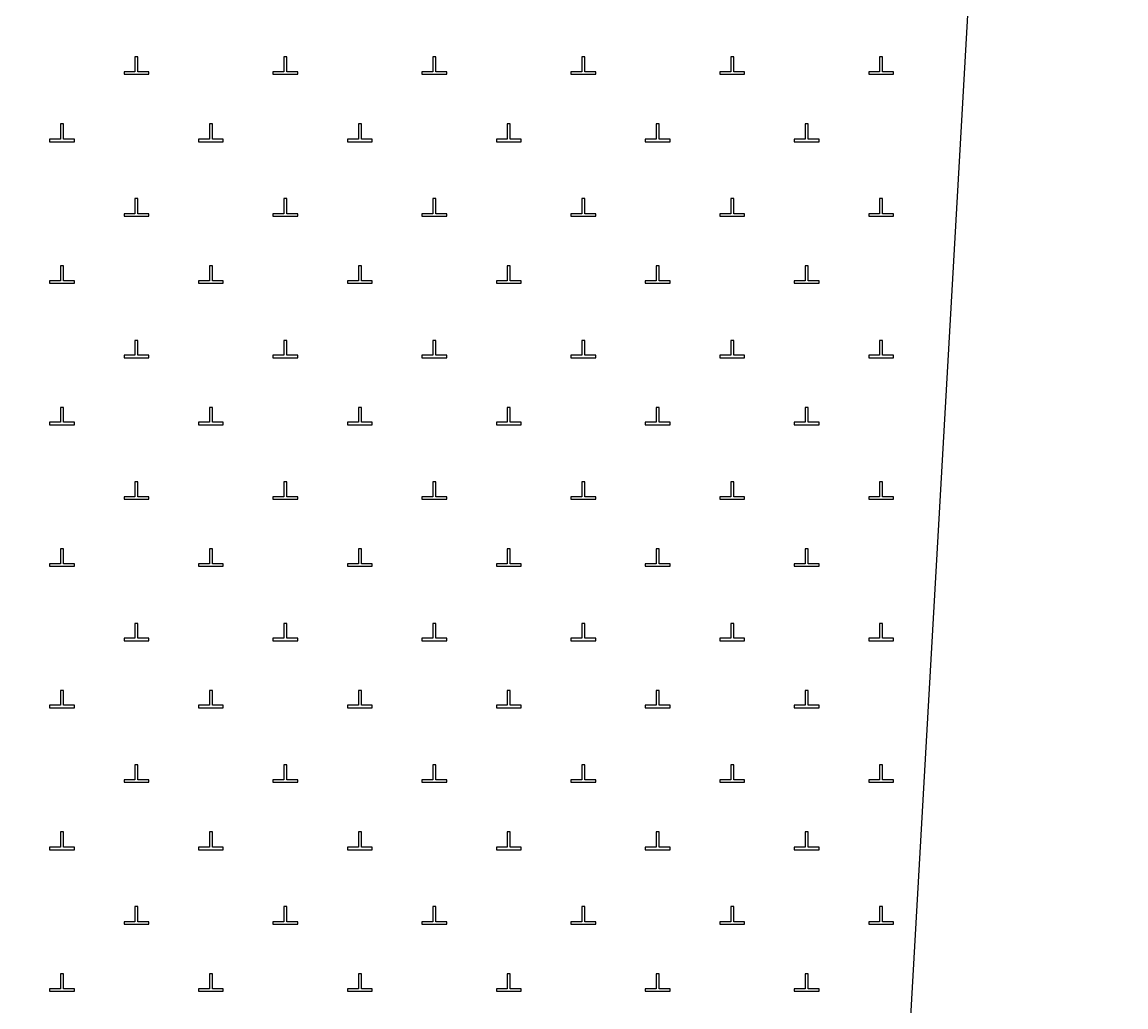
# Model space of a CAD drawing. Extents: x 550890 to 551618, y 1839259 to 1840146.
# Drawn here: x 551518.59 to 551540.82, y 1839870.06 to 1839889.9 of the extents above; entities that cross this region are included whole.
import ezdxf

# ---------------------------------------------------------------- set-up
doc = ezdxf.new("R2010")
doc.units = 0
doc.layers.add('Level 19', color=7, linetype='Continuous')
doc.layers.add('Level 23', color=7, linetype='Continuous')

msp = doc.modelspace()

# ---------------------------------------------------------------- linework, layer by layer
at = {"layer": 'Level 19'}
for p, q in [((551520.92, 1839889.2), (551520.86, 1839889.2)), ((551520.86, 1839889.2), (551520.86, 1839888.9)), ((551520.92, 1839888.9), (551520.92, 1839889.2)), ((551523.92, 1839889.2), (551523.86, 1839889.2)), ((551523.86, 1839889.2), (551523.86, 1839888.9)), ((551523.92, 1839888.9), (551523.92, 1839889.2)), ((551526.92, 1839889.2), (551526.86, 1839889.2)), ((551526.86, 1839889.2), (551526.86, 1839888.9)), ((551526.92, 1839888.9), (551526.92, 1839889.2)), ((551529.92, 1839889.2), (551529.86, 1839889.2)), ((551529.86, 1839889.2), (551529.86, 1839888.9)), ((551529.92, 1839888.9), (551529.92, 1839889.2)), ((551532.92, 1839889.2), (551532.86, 1839889.2)), ((551532.86, 1839889.2), (551532.86, 1839888.9)), ((551532.92, 1839888.9), (551532.92, 1839889.2)), ((551535.92, 1839889.2), (551535.86, 1839889.2)), ((551535.86, 1839889.2), (551535.86, 1839888.9)), ((551535.92, 1839888.9), (551535.92, 1839889.2)), ((551520.86, 1839888.9), (551520.64, 1839888.9)), ((551520.64, 1839888.9), (551520.64, 1839888.85)), ((551520.64, 1839888.85), (551521.14, 1839888.85)), ((551521.14, 1839888.9), (551520.92, 1839888.9)), ((551521.14, 1839888.85), (551521.14, 1839888.9)), ((551523.86, 1839888.9), (551523.64, 1839888.9)), ((551523.64, 1839888.9), (551523.64, 1839888.85)), ((551523.64, 1839888.85), (551524.14, 1839888.85)), ((551524.14, 1839888.9), (551523.92, 1839888.9)), ((551524.14, 1839888.85), (551524.14, 1839888.9)), ((551526.86, 1839888.9), (551526.64, 1839888.9)), ((551526.64, 1839888.9), (551526.64, 1839888.85)), ((551526.64, 1839888.85), (551527.14, 1839888.85)), ((551527.14, 1839888.9), (551526.92, 1839888.9)), ((551527.14, 1839888.85), (551527.14, 1839888.9)), ((551529.86, 1839888.9), (551529.64, 1839888.9)), ((551529.64, 1839888.9), (551529.64, 1839888.85)), ((551529.64, 1839888.85), (551530.14, 1839888.85)), ((551530.14, 1839888.9), (551529.92, 1839888.9)), ((551530.14, 1839888.85), (551530.14, 1839888.9)), ((551532.86, 1839888.9), (551532.64, 1839888.9)), ((551532.64, 1839888.9), (551532.64, 1839888.85)), ((551532.64, 1839888.85), (551533.14, 1839888.85)), ((551533.14, 1839888.9), (551532.92, 1839888.9)), ((551533.14, 1839888.85), (551533.14, 1839888.9)), ((551535.86, 1839888.9), (551535.64, 1839888.9)), ((551535.64, 1839888.9), (551535.64, 1839888.85)), ((551535.64, 1839888.85), (551536.14, 1839888.85)), ((551536.14, 1839888.9), (551535.92, 1839888.9)), ((551536.14, 1839888.85), (551536.14, 1839888.9)), ((551519.42, 1839887.85), (551519.36, 1839887.85)), ((551519.36, 1839887.85), (551519.36, 1839887.54)), ((551519.42, 1839887.54), (551519.42, 1839887.85)), ((551522.42, 1839887.85), (551522.36, 1839887.85)), ((551522.36, 1839887.85), (551522.36, 1839887.54)), ((551522.42, 1839887.54), (551522.42, 1839887.85)), ((551525.42, 1839887.85), (551525.36, 1839887.85)), ((551525.36, 1839887.85), (551525.36, 1839887.54)), ((551525.42, 1839887.54), (551525.42, 1839887.85)), ((551528.42, 1839887.85), (551528.36, 1839887.85)), ((551528.36, 1839887.85), (551528.36, 1839887.54)), ((551528.42, 1839887.54), (551528.42, 1839887.85)), ((551531.42, 1839887.85), (551531.36, 1839887.85)), ((551531.36, 1839887.85), (551531.36, 1839887.54)), ((551531.42, 1839887.54), (551531.42, 1839887.85)), ((551534.42, 1839887.85), (551534.36, 1839887.85)), ((551534.36, 1839887.85), (551534.36, 1839887.54)), ((551534.42, 1839887.54), (551534.42, 1839887.85)), ((551519.36, 1839887.54), (551519.14, 1839887.54)), ((551519.14, 1839887.54), (551519.14, 1839887.49)), ((551519.14, 1839887.49), (551519.64, 1839887.49)), ((551519.64, 1839887.54), (551519.42, 1839887.54)), ((551519.64, 1839887.49), (551519.64, 1839887.54)), ((551522.36, 1839887.54), (551522.14, 1839887.54)), ((551522.14, 1839887.54), (551522.14, 1839887.49)), ((551522.14, 1839887.49), (551522.64, 1839887.49)), ((551522.64, 1839887.54), (551522.42, 1839887.54)), ((551522.64, 1839887.49), (551522.64, 1839887.54)), ((551525.36, 1839887.54), (551525.14, 1839887.54)), ((551525.14, 1839887.54), (551525.14, 1839887.49)), ((551525.14, 1839887.49), (551525.64, 1839887.49)), ((551525.64, 1839887.54), (551525.42, 1839887.54)), ((551525.64, 1839887.49), (551525.64, 1839887.54)), ((551528.36, 1839887.54), (551528.14, 1839887.54)), ((551528.14, 1839887.54), (551528.14, 1839887.49)), ((551528.14, 1839887.49), (551528.64, 1839887.49)), ((551528.64, 1839887.54), (551528.42, 1839887.54)), ((551528.64, 1839887.49), (551528.64, 1839887.54)), ((551531.36, 1839887.54), (551531.14, 1839887.54)), ((551531.14, 1839887.54), (551531.14, 1839887.49)), ((551531.14, 1839887.49), (551531.64, 1839887.49)), ((551531.64, 1839887.54), (551531.42, 1839887.54)), ((551531.64, 1839887.49), (551531.64, 1839887.54)), ((551534.36, 1839887.54), (551534.14, 1839887.54)), ((551534.14, 1839887.54), (551534.14, 1839887.49)), ((551534.14, 1839887.49), (551534.64, 1839887.49)), ((551534.64, 1839887.54), (551534.42, 1839887.54)), ((551534.64, 1839887.49), (551534.64, 1839887.54)), ((551520.92, 1839886.35), (551520.86, 1839886.35)), ((551520.86, 1839886.35), (551520.86, 1839886.04)), ((551520.92, 1839886.04), (551520.92, 1839886.35)), ((551523.92, 1839886.35), (551523.86, 1839886.35)), ((551523.86, 1839886.35), (551523.86, 1839886.04)), ((551523.92, 1839886.04), (551523.92, 1839886.35)), ((551526.92, 1839886.35), (551526.86, 1839886.35)), ((551526.86, 1839886.35), (551526.86, 1839886.04)), ((551526.92, 1839886.04), (551526.92, 1839886.35)), ((551529.92, 1839886.35), (551529.86, 1839886.35)), ((551529.86, 1839886.35), (551529.86, 1839886.04)), ((551529.92, 1839886.04), (551529.92, 1839886.35)), ((551532.92, 1839886.35), (551532.86, 1839886.35)), ((551532.86, 1839886.35), (551532.86, 1839886.04)), ((551532.92, 1839886.04), (551532.92, 1839886.35)), ((551535.92, 1839886.35), (551535.86, 1839886.35)), ((551535.86, 1839886.35), (551535.86, 1839886.04)), ((551535.92, 1839886.04), (551535.92, 1839886.35)), ((551520.86, 1839886.04), (551520.64, 1839886.04)), ((551520.64, 1839886.04), (551520.64, 1839885.99)), ((551521.14, 1839886.04), (551520.92, 1839886.04)), ((551521.14, 1839885.99), (551521.14, 1839886.04)), ((551523.86, 1839886.04), (551523.64, 1839886.04)), ((551523.64, 1839886.04), (551523.64, 1839885.99)), ((551524.14, 1839886.04), (551523.92, 1839886.04)), ((551524.14, 1839885.99), (551524.14, 1839886.04)), ((551526.86, 1839886.04), (551526.64, 1839886.04)), ((551526.64, 1839886.04), (551526.64, 1839885.99)), ((551527.14, 1839886.04), (551526.92, 1839886.04)), ((551527.14, 1839885.99), (551527.14, 1839886.04)), ((551529.86, 1839886.04), (551529.64, 1839886.04)), ((551529.64, 1839886.04), (551529.64, 1839885.99)), ((551530.14, 1839886.04), (551529.92, 1839886.04)), ((551530.14, 1839885.99), (551530.14, 1839886.04)), ((551532.86, 1839886.04), (551532.64, 1839886.04)), ((551532.64, 1839886.04), (551532.64, 1839885.99)), ((551533.14, 1839886.04), (551532.92, 1839886.04)), ((551533.14, 1839885.99), (551533.14, 1839886.04)), ((551535.86, 1839886.04), (551535.64, 1839886.04)), ((551535.64, 1839886.04), (551535.64, 1839885.99)), ((551536.14, 1839886.04), (551535.92, 1839886.04)), ((551536.14, 1839885.99), (551536.14, 1839886.04)), ((551520.64, 1839885.99), (551521.14, 1839885.99)), ((551523.64, 1839885.99), (551524.14, 1839885.99)), ((551526.64, 1839885.99), (551527.14, 1839885.99)), ((551529.64, 1839885.99), (551530.14, 1839885.99)), ((551532.64, 1839885.99), (551533.14, 1839885.99)), ((551535.64, 1839885.99), (551536.14, 1839885.99)), ((551519.42, 1839884.99), (551519.36, 1839884.99)), ((551519.36, 1839884.99), (551519.36, 1839884.69)), ((551519.42, 1839884.69), (551519.42, 1839884.99)), ((551522.42, 1839884.99), (551522.36, 1839884.99)), ((551522.36, 1839884.99), (551522.36, 1839884.69)), ((551522.42, 1839884.69), (551522.42, 1839884.99)), ((551525.42, 1839884.99), (551525.36, 1839884.99)), ((551525.36, 1839884.99), (551525.36, 1839884.69)), ((551525.42, 1839884.69), (551525.42, 1839884.99)), ((551528.42, 1839884.99), (551528.36, 1839884.99)), ((551528.36, 1839884.99), (551528.36, 1839884.69)), ((551528.42, 1839884.69), (551528.42, 1839884.99)), ((551531.42, 1839884.99), (551531.36, 1839884.99)), ((551531.36, 1839884.99), (551531.36, 1839884.69)), ((551531.42, 1839884.69), (551531.42, 1839884.99)), ((551534.42, 1839884.99), (551534.36, 1839884.99)), ((551534.36, 1839884.99), (551534.36, 1839884.69)), ((551534.42, 1839884.69), (551534.42, 1839884.99)), ((551519.36, 1839884.69), (551519.14, 1839884.69)), ((551519.14, 1839884.69), (551519.14, 1839884.64)), ((551519.64, 1839884.69), (551519.42, 1839884.69)), ((551519.64, 1839884.64), (551519.64, 1839884.69)), ((551522.36, 1839884.69), (551522.14, 1839884.69)), ((551522.14, 1839884.69), (551522.14, 1839884.64)), ((551522.64, 1839884.69), (551522.42, 1839884.69)), ((551522.64, 1839884.64), (551522.64, 1839884.69)), ((551525.36, 1839884.69), (551525.14, 1839884.69)), ((551525.14, 1839884.69), (551525.14, 1839884.64)), ((551525.64, 1839884.69), (551525.42, 1839884.69)), ((551525.64, 1839884.64), (551525.64, 1839884.69)), ((551528.36, 1839884.69), (551528.14, 1839884.69)), ((551528.14, 1839884.69), (551528.14, 1839884.64)), ((551528.64, 1839884.69), (551528.42, 1839884.69)), ((551528.64, 1839884.64), (551528.64, 1839884.69)), ((551531.36, 1839884.69), (551531.14, 1839884.69)), ((551531.14, 1839884.69), (551531.14, 1839884.64)), ((551531.64, 1839884.69), (551531.42, 1839884.69)), ((551531.64, 1839884.64), (551531.64, 1839884.69)), ((551534.36, 1839884.69), (551534.14, 1839884.69)), ((551534.14, 1839884.69), (551534.14, 1839884.64)), ((551534.64, 1839884.69), (551534.42, 1839884.69)), ((551534.64, 1839884.64), (551534.64, 1839884.69)), ((551519.14, 1839884.64), (551519.64, 1839884.64)), ((551522.14, 1839884.64), (551522.64, 1839884.64)), ((551525.14, 1839884.64), (551525.64, 1839884.64)), ((551528.14, 1839884.64), (551528.64, 1839884.64)), ((551531.14, 1839884.64), (551531.64, 1839884.64)), ((551534.14, 1839884.64), (551534.64, 1839884.64)), ((551520.92, 1839883.49), (551520.86, 1839883.49)), ((551520.86, 1839883.49), (551520.86, 1839883.19)), ((551520.92, 1839883.19), (551520.92, 1839883.49)), ((551523.92, 1839883.49), (551523.86, 1839883.49)), ((551523.86, 1839883.49), (551523.86, 1839883.19)), ((551523.92, 1839883.19), (551523.92, 1839883.49)), ((551526.92, 1839883.49), (551526.86, 1839883.49)), ((551526.86, 1839883.49), (551526.86, 1839883.19)), ((551526.92, 1839883.19), (551526.92, 1839883.49)), ((551529.92, 1839883.49), (551529.86, 1839883.49)), ((551529.86, 1839883.49), (551529.86, 1839883.19)), ((551529.92, 1839883.19), (551529.92, 1839883.49)), ((551532.92, 1839883.49), (551532.86, 1839883.49)), ((551532.86, 1839883.49), (551532.86, 1839883.19)), ((551532.92, 1839883.19), (551532.92, 1839883.49)), ((551535.92, 1839883.49), (551535.86, 1839883.49)), ((551535.86, 1839883.49), (551535.86, 1839883.19)), ((551535.92, 1839883.19), (551535.92, 1839883.49)), ((551520.86, 1839883.19), (551520.64, 1839883.19)), ((551520.64, 1839883.19), (551520.64, 1839883.14)), ((551520.64, 1839883.14), (551521.14, 1839883.14)), ((551521.14, 1839883.19), (551520.92, 1839883.19)), ((551521.14, 1839883.14), (551521.14, 1839883.19)), ((551523.86, 1839883.19), (551523.64, 1839883.19)), ((551523.64, 1839883.19), (551523.64, 1839883.14)), ((551523.64, 1839883.14), (551524.14, 1839883.14)), ((551524.14, 1839883.19), (551523.92, 1839883.19)), ((551524.14, 1839883.14), (551524.14, 1839883.19)), ((551526.86, 1839883.19), (551526.64, 1839883.19)), ((551526.64, 1839883.19), (551526.64, 1839883.14)), ((551526.64, 1839883.14), (551527.14, 1839883.14)), ((551527.14, 1839883.19), (551526.92, 1839883.19)), ((551527.14, 1839883.14), (551527.14, 1839883.19)), ((551529.86, 1839883.19), (551529.64, 1839883.19)), ((551529.64, 1839883.19), (551529.64, 1839883.14)), ((551529.64, 1839883.14), (551530.14, 1839883.14)), ((551530.14, 1839883.19), (551529.92, 1839883.19)), ((551530.14, 1839883.14), (551530.14, 1839883.19)), ((551532.86, 1839883.19), (551532.64, 1839883.19)), ((551532.64, 1839883.19), (551532.64, 1839883.14)), ((551532.64, 1839883.14), (551533.14, 1839883.14)), ((551533.14, 1839883.19), (551532.92, 1839883.19)), ((551533.14, 1839883.14), (551533.14, 1839883.19)), ((551535.86, 1839883.19), (551535.64, 1839883.19)), ((551535.64, 1839883.19), (551535.64, 1839883.14)), ((551535.64, 1839883.14), (551536.14, 1839883.14)), ((551536.14, 1839883.19), (551535.92, 1839883.19)), ((551536.14, 1839883.14), (551536.14, 1839883.19)), ((551519.42, 1839882.14), (551519.36, 1839882.14)), ((551519.36, 1839882.14), (551519.36, 1839881.84)), ((551519.42, 1839881.84), (551519.42, 1839882.14)), ((551522.42, 1839882.14), (551522.36, 1839882.14)), ((551522.36, 1839882.14), (551522.36, 1839881.84)), ((551522.42, 1839881.84), (551522.42, 1839882.14)), ((551525.42, 1839882.14), (551525.36, 1839882.14)), ((551525.36, 1839882.14), (551525.36, 1839881.84)), ((551525.42, 1839881.84), (551525.42, 1839882.14)), ((551528.42, 1839882.14), (551528.36, 1839882.14)), ((551528.36, 1839882.14), (551528.36, 1839881.84)), ((551528.42, 1839881.84), (551528.42, 1839882.14)), ((551531.42, 1839882.14), (551531.36, 1839882.14)), ((551531.36, 1839882.14), (551531.36, 1839881.84)), ((551531.42, 1839881.84), (551531.42, 1839882.14)), ((551534.42, 1839882.14), (551534.36, 1839882.14)), ((551534.36, 1839882.14), (551534.36, 1839881.84)), ((551534.42, 1839881.84), (551534.42, 1839882.14)), ((551519.36, 1839881.84), (551519.14, 1839881.84)), ((551519.14, 1839881.84), (551519.14, 1839881.79)), ((551519.14, 1839881.79), (551519.64, 1839881.79)), ((551519.64, 1839881.84), (551519.42, 1839881.84)), ((551519.64, 1839881.79), (551519.64, 1839881.84)), ((551522.36, 1839881.84), (551522.14, 1839881.84)), ((551522.14, 1839881.84), (551522.14, 1839881.79)), ((551522.14, 1839881.79), (551522.64, 1839881.79)), ((551522.64, 1839881.84), (551522.42, 1839881.84)), ((551522.64, 1839881.79), (551522.64, 1839881.84)), ((551525.36, 1839881.84), (551525.14, 1839881.84)), ((551525.14, 1839881.84), (551525.14, 1839881.79)), ((551525.14, 1839881.79), (551525.64, 1839881.79)), ((551525.64, 1839881.84), (551525.42, 1839881.84)), ((551525.64, 1839881.79), (551525.64, 1839881.84)), ((551528.36, 1839881.84), (551528.14, 1839881.84)), ((551528.14, 1839881.84), (551528.14, 1839881.79)), ((551528.14, 1839881.79), (551528.64, 1839881.79)), ((551528.64, 1839881.84), (551528.42, 1839881.84)), ((551528.64, 1839881.79), (551528.64, 1839881.84)), ((551531.36, 1839881.84), (551531.14, 1839881.84)), ((551531.14, 1839881.84), (551531.14, 1839881.79)), ((551531.14, 1839881.79), (551531.64, 1839881.79)), ((551531.64, 1839881.84), (551531.42, 1839881.84)), ((551531.64, 1839881.79), (551531.64, 1839881.84)), ((551534.36, 1839881.84), (551534.14, 1839881.84)), ((551534.14, 1839881.84), (551534.14, 1839881.79)), ((551534.14, 1839881.79), (551534.64, 1839881.79)), ((551534.64, 1839881.84), (551534.42, 1839881.84)), ((551534.64, 1839881.79), (551534.64, 1839881.84)), ((551520.92, 1839880.64), (551520.86, 1839880.64)), ((551520.86, 1839880.64), (551520.86, 1839880.34)), ((551520.92, 1839880.34), (551520.92, 1839880.64)), ((551523.92, 1839880.64), (551523.86, 1839880.64)), ((551523.86, 1839880.64), (551523.86, 1839880.34)), ((551523.92, 1839880.34), (551523.92, 1839880.64)), ((551526.92, 1839880.64), (551526.86, 1839880.64)), ((551526.86, 1839880.64), (551526.86, 1839880.34)), ((551526.92, 1839880.34), (551526.92, 1839880.64)), ((551529.92, 1839880.64), (551529.86, 1839880.64)), ((551529.86, 1839880.64), (551529.86, 1839880.34)), ((551529.92, 1839880.34), (551529.92, 1839880.64)), ((551532.92, 1839880.64), (551532.86, 1839880.64)), ((551532.86, 1839880.64), (551532.86, 1839880.34)), ((551532.92, 1839880.34), (551532.92, 1839880.64)), ((551535.92, 1839880.64), (551535.86, 1839880.64)), ((551535.86, 1839880.64), (551535.86, 1839880.34)), ((551535.92, 1839880.34), (551535.92, 1839880.64)), ((551520.86, 1839880.34), (551520.64, 1839880.34)), ((551520.64, 1839880.34), (551520.64, 1839880.29)), ((551520.64, 1839880.29), (551521.14, 1839880.29)), ((551521.14, 1839880.34), (551520.92, 1839880.34)), ((551521.14, 1839880.29), (551521.14, 1839880.34)), ((551523.86, 1839880.34), (551523.64, 1839880.34)), ((551523.64, 1839880.34), (551523.64, 1839880.29)), ((551523.64, 1839880.29), (551524.14, 1839880.29)), ((551524.14, 1839880.34), (551523.92, 1839880.34)), ((551524.14, 1839880.29), (551524.14, 1839880.34)), ((551526.86, 1839880.34), (551526.64, 1839880.34)), ((551526.64, 1839880.34), (551526.64, 1839880.29)), ((551526.64, 1839880.29), (551527.14, 1839880.29)), ((551527.14, 1839880.34), (551526.92, 1839880.34)), ((551527.14, 1839880.29), (551527.14, 1839880.34)), ((551529.86, 1839880.34), (551529.64, 1839880.34)), ((551529.64, 1839880.34), (551529.64, 1839880.29)), ((551529.64, 1839880.29), (551530.14, 1839880.29)), ((551530.14, 1839880.34), (551529.92, 1839880.34)), ((551530.14, 1839880.29), (551530.14, 1839880.34)), ((551532.86, 1839880.34), (551532.64, 1839880.34)), ((551532.64, 1839880.34), (551532.64, 1839880.29)), ((551532.64, 1839880.29), (551533.14, 1839880.29)), ((551533.14, 1839880.34), (551532.92, 1839880.34)), ((551533.14, 1839880.29), (551533.14, 1839880.34)), ((551535.86, 1839880.34), (551535.64, 1839880.34)), ((551535.64, 1839880.34), (551535.64, 1839880.29)), ((551535.64, 1839880.29), (551536.14, 1839880.29)), ((551536.14, 1839880.34), (551535.92, 1839880.34)), ((551536.14, 1839880.29), (551536.14, 1839880.34)), ((551519.42, 1839879.29), (551519.36, 1839879.29)), ((551519.36, 1839879.29), (551519.36, 1839878.99)), ((551519.42, 1839878.99), (551519.42, 1839879.29)), ((551522.42, 1839879.29), (551522.36, 1839879.29)), ((551522.36, 1839879.29), (551522.36, 1839878.99)), ((551522.42, 1839878.99), (551522.42, 1839879.29)), ((551525.42, 1839879.29), (551525.36, 1839879.29)), ((551525.36, 1839879.29), (551525.36, 1839878.99)), ((551525.42, 1839878.99), (551525.42, 1839879.29)), ((551528.42, 1839879.29), (551528.36, 1839879.29)), ((551528.36, 1839879.29), (551528.36, 1839878.99)), ((551528.42, 1839878.99), (551528.42, 1839879.29)), ((551531.42, 1839879.29), (551531.36, 1839879.29)), ((551531.36, 1839879.29), (551531.36, 1839878.99)), ((551531.42, 1839878.99), (551531.42, 1839879.29)), ((551534.42, 1839879.29), (551534.36, 1839879.29)), ((551534.36, 1839879.29), (551534.36, 1839878.99)), ((551534.42, 1839878.99), (551534.42, 1839879.29)), ((551519.36, 1839878.99), (551519.14, 1839878.99)), ((551519.14, 1839878.99), (551519.14, 1839878.94)), ((551519.14, 1839878.94), (551519.64, 1839878.94)), ((551519.64, 1839878.99), (551519.42, 1839878.99)), ((551519.64, 1839878.94), (551519.64, 1839878.99)), ((551522.36, 1839878.99), (551522.14, 1839878.99)), ((551522.14, 1839878.99), (551522.14, 1839878.94)), ((551522.14, 1839878.94), (551522.64, 1839878.94)), ((551522.64, 1839878.99), (551522.42, 1839878.99)), ((551522.64, 1839878.94), (551522.64, 1839878.99)), ((551525.36, 1839878.99), (551525.14, 1839878.99)), ((551525.14, 1839878.99), (551525.14, 1839878.94)), ((551525.14, 1839878.94), (551525.64, 1839878.94)), ((551525.64, 1839878.99), (551525.42, 1839878.99)), ((551525.64, 1839878.94), (551525.64, 1839878.99)), ((551528.36, 1839878.99), (551528.14, 1839878.99)), ((551528.14, 1839878.99), (551528.14, 1839878.94)), ((551528.14, 1839878.94), (551528.64, 1839878.94)), ((551528.64, 1839878.99), (551528.42, 1839878.99)), ((551528.64, 1839878.94), (551528.64, 1839878.99)), ((551531.36, 1839878.99), (551531.14, 1839878.99)), ((551531.14, 1839878.99), (551531.14, 1839878.94)), ((551531.14, 1839878.94), (551531.64, 1839878.94)), ((551531.64, 1839878.99), (551531.42, 1839878.99)), ((551531.64, 1839878.94), (551531.64, 1839878.99)), ((551534.36, 1839878.99), (551534.14, 1839878.99)), ((551534.14, 1839878.99), (551534.14, 1839878.94)), ((551534.14, 1839878.94), (551534.64, 1839878.94)), ((551534.64, 1839878.99), (551534.42, 1839878.99)), ((551534.64, 1839878.94), (551534.64, 1839878.99)), ((551520.92, 1839877.79), (551520.86, 1839877.79)), ((551520.86, 1839877.79), (551520.86, 1839877.49)), ((551520.92, 1839877.49), (551520.92, 1839877.79)), ((551523.92, 1839877.79), (551523.86, 1839877.79)), ((551523.86, 1839877.79), (551523.86, 1839877.49)), ((551523.92, 1839877.49), (551523.92, 1839877.79)), ((551526.92, 1839877.79), (551526.86, 1839877.79)), ((551526.86, 1839877.79), (551526.86, 1839877.49)), ((551526.92, 1839877.49), (551526.92, 1839877.79)), ((551529.92, 1839877.79), (551529.86, 1839877.79)), ((551529.86, 1839877.79), (551529.86, 1839877.49)), ((551529.92, 1839877.49), (551529.92, 1839877.79)), ((551532.92, 1839877.79), (551532.86, 1839877.79)), ((551532.86, 1839877.79), (551532.86, 1839877.49)), ((551532.92, 1839877.49), (551532.92, 1839877.79)), ((551535.92, 1839877.79), (551535.86, 1839877.79)), ((551535.86, 1839877.79), (551535.86, 1839877.49)), ((551535.92, 1839877.49), (551535.92, 1839877.79)), ((551520.86, 1839877.49), (551520.64, 1839877.49)), ((551520.64, 1839877.49), (551520.64, 1839877.44)), ((551520.64, 1839877.44), (551521.14, 1839877.44)), ((551521.14, 1839877.49), (551520.92, 1839877.49)), ((551521.14, 1839877.44), (551521.14, 1839877.49)), ((551523.86, 1839877.49), (551523.64, 1839877.49)), ((551523.64, 1839877.49), (551523.64, 1839877.44)), ((551523.64, 1839877.44), (551524.14, 1839877.44)), ((551524.14, 1839877.49), (551523.92, 1839877.49)), ((551524.14, 1839877.44), (551524.14, 1839877.49)), ((551526.86, 1839877.49), (551526.64, 1839877.49)), ((551526.64, 1839877.49), (551526.64, 1839877.44)), ((551526.64, 1839877.44), (551527.14, 1839877.44)), ((551527.14, 1839877.49), (551526.92, 1839877.49)), ((551527.14, 1839877.44), (551527.14, 1839877.49)), ((551529.86, 1839877.49), (551529.64, 1839877.49)), ((551529.64, 1839877.49), (551529.64, 1839877.44)), ((551529.64, 1839877.44), (551530.14, 1839877.44)), ((551530.14, 1839877.49), (551529.92, 1839877.49)), ((551530.14, 1839877.44), (551530.14, 1839877.49)), ((551532.86, 1839877.49), (551532.64, 1839877.49)), ((551532.64, 1839877.49), (551532.64, 1839877.44)), ((551532.64, 1839877.44), (551533.14, 1839877.44)), ((551533.14, 1839877.49), (551532.92, 1839877.49)), ((551533.14, 1839877.44), (551533.14, 1839877.49)), ((551535.86, 1839877.49), (551535.64, 1839877.49)), ((551535.64, 1839877.49), (551535.64, 1839877.44)), ((551535.64, 1839877.44), (551536.14, 1839877.44)), ((551536.14, 1839877.49), (551535.92, 1839877.49)), ((551536.14, 1839877.44), (551536.14, 1839877.49)), ((551519.42, 1839876.44), (551519.36, 1839876.44)), ((551519.36, 1839876.44), (551519.36, 1839876.14)), ((551519.42, 1839876.14), (551519.42, 1839876.44)), ((551522.42, 1839876.44), (551522.36, 1839876.44)), ((551522.36, 1839876.44), (551522.36, 1839876.14)), ((551522.42, 1839876.14), (551522.42, 1839876.44)), ((551525.42, 1839876.44), (551525.36, 1839876.44)), ((551525.36, 1839876.44), (551525.36, 1839876.14)), ((551525.42, 1839876.14), (551525.42, 1839876.44)), ((551528.42, 1839876.44), (551528.36, 1839876.44)), ((551528.36, 1839876.44), (551528.36, 1839876.14)), ((551528.42, 1839876.14), (551528.42, 1839876.44)), ((551531.42, 1839876.44), (551531.36, 1839876.44)), ((551531.36, 1839876.44), (551531.36, 1839876.14)), ((551531.42, 1839876.14), (551531.42, 1839876.44)), ((551534.42, 1839876.44), (551534.36, 1839876.44)), ((551534.36, 1839876.44), (551534.36, 1839876.14)), ((551534.42, 1839876.14), (551534.42, 1839876.44)), ((551519.36, 1839876.14), (551519.14, 1839876.14)), ((551519.14, 1839876.14), (551519.14, 1839876.09)), ((551519.14, 1839876.09), (551519.64, 1839876.09)), ((551519.64, 1839876.14), (551519.42, 1839876.14)), ((551519.64, 1839876.09), (551519.64, 1839876.14)), ((551522.36, 1839876.14), (551522.14, 1839876.14)), ((551522.14, 1839876.14), (551522.14, 1839876.09)), ((551522.14, 1839876.09), (551522.64, 1839876.09)), ((551522.64, 1839876.14), (551522.42, 1839876.14)), ((551522.64, 1839876.09), (551522.64, 1839876.14)), ((551525.36, 1839876.14), (551525.14, 1839876.14)), ((551525.14, 1839876.14), (551525.14, 1839876.09)), ((551525.14, 1839876.09), (551525.64, 1839876.09)), ((551525.64, 1839876.14), (551525.42, 1839876.14)), ((551525.64, 1839876.09), (551525.64, 1839876.14)), ((551528.36, 1839876.14), (551528.14, 1839876.14)), ((551528.14, 1839876.14), (551528.14, 1839876.09)), ((551528.14, 1839876.09), (551528.64, 1839876.09)), ((551528.64, 1839876.14), (551528.42, 1839876.14)), ((551528.64, 1839876.09), (551528.64, 1839876.14)), ((551531.36, 1839876.14), (551531.14, 1839876.14)), ((551531.14, 1839876.14), (551531.14, 1839876.09)), ((551531.14, 1839876.09), (551531.64, 1839876.09)), ((551531.64, 1839876.14), (551531.42, 1839876.14)), ((551531.64, 1839876.09), (551531.64, 1839876.14)), ((551534.36, 1839876.14), (551534.14, 1839876.14)), ((551534.14, 1839876.14), (551534.14, 1839876.09)), ((551534.14, 1839876.09), (551534.64, 1839876.09)), ((551534.64, 1839876.14), (551534.42, 1839876.14)), ((551534.64, 1839876.09), (551534.64, 1839876.14)), ((551520.92, 1839874.94), (551520.86, 1839874.94)), ((551520.86, 1839874.94), (551520.86, 1839874.64)), ((551520.92, 1839874.64), (551520.92, 1839874.94)), ((551523.92, 1839874.94), (551523.86, 1839874.94)), ((551523.86, 1839874.94), (551523.86, 1839874.64)), ((551523.92, 1839874.64), (551523.92, 1839874.94)), ((551526.92, 1839874.94), (551526.86, 1839874.94)), ((551526.86, 1839874.94), (551526.86, 1839874.64)), ((551526.92, 1839874.64), (551526.92, 1839874.94)), ((551529.92, 1839874.94), (551529.86, 1839874.94)), ((551529.86, 1839874.94), (551529.86, 1839874.64)), ((551529.92, 1839874.64), (551529.92, 1839874.94)), ((551532.92, 1839874.94), (551532.86, 1839874.94)), ((551532.86, 1839874.94), (551532.86, 1839874.64)), ((551532.92, 1839874.64), (551532.92, 1839874.94)), ((551535.92, 1839874.94), (551535.86, 1839874.94)), ((551535.86, 1839874.94), (551535.86, 1839874.64)), ((551535.92, 1839874.64), (551535.92, 1839874.94)), ((551520.86, 1839874.64), (551520.64, 1839874.64)), ((551520.64, 1839874.64), (551520.64, 1839874.59)), ((551520.64, 1839874.59), (551521.14, 1839874.59)), ((551521.14, 1839874.64), (551520.92, 1839874.64)), ((551521.14, 1839874.59), (551521.14, 1839874.64)), ((551523.86, 1839874.64), (551523.64, 1839874.64)), ((551523.64, 1839874.64), (551523.64, 1839874.59)), ((551523.64, 1839874.59), (551524.14, 1839874.59)), ((551524.14, 1839874.64), (551523.92, 1839874.64)), ((551524.14, 1839874.59), (551524.14, 1839874.64)), ((551526.86, 1839874.64), (551526.64, 1839874.64)), ((551526.64, 1839874.64), (551526.64, 1839874.59)), ((551526.64, 1839874.59), (551527.14, 1839874.59)), ((551527.14, 1839874.64), (551526.92, 1839874.64)), ((551527.14, 1839874.59), (551527.14, 1839874.64)), ((551529.86, 1839874.64), (551529.64, 1839874.64)), ((551529.64, 1839874.64), (551529.64, 1839874.59)), ((551529.64, 1839874.59), (551530.14, 1839874.59)), ((551530.14, 1839874.64), (551529.92, 1839874.64)), ((551530.14, 1839874.59), (551530.14, 1839874.64)), ((551532.86, 1839874.64), (551532.64, 1839874.64)), ((551532.64, 1839874.64), (551532.64, 1839874.59)), ((551532.64, 1839874.59), (551533.14, 1839874.59)), ((551533.14, 1839874.64), (551532.92, 1839874.64)), ((551533.14, 1839874.59), (551533.14, 1839874.64)), ((551535.86, 1839874.64), (551535.64, 1839874.64)), ((551535.64, 1839874.64), (551535.64, 1839874.59)), ((551535.64, 1839874.59), (551536.14, 1839874.59)), ((551536.14, 1839874.64), (551535.92, 1839874.64)), ((551536.14, 1839874.59), (551536.14, 1839874.64)), ((551519.42, 1839873.59), (551519.36, 1839873.59)), ((551519.36, 1839873.59), (551519.36, 1839873.28)), ((551519.42, 1839873.28), (551519.42, 1839873.59)), ((551522.42, 1839873.59), (551522.36, 1839873.59)), ((551522.36, 1839873.59), (551522.36, 1839873.28)), ((551522.42, 1839873.28), (551522.42, 1839873.59)), ((551525.42, 1839873.59), (551525.36, 1839873.59)), ((551525.36, 1839873.59), (551525.36, 1839873.28)), ((551525.42, 1839873.28), (551525.42, 1839873.59)), ((551528.42, 1839873.59), (551528.36, 1839873.59)), ((551528.36, 1839873.59), (551528.36, 1839873.28)), ((551528.42, 1839873.28), (551528.42, 1839873.59)), ((551531.42, 1839873.59), (551531.36, 1839873.59)), ((551531.36, 1839873.59), (551531.36, 1839873.28)), ((551531.42, 1839873.28), (551531.42, 1839873.59)), ((551534.42, 1839873.59), (551534.36, 1839873.59)), ((551534.36, 1839873.59), (551534.36, 1839873.28)), ((551534.42, 1839873.28), (551534.42, 1839873.59)), ((551519.36, 1839873.28), (551519.14, 1839873.28)), ((551519.14, 1839873.28), (551519.14, 1839873.23)), ((551519.14, 1839873.23), (551519.64, 1839873.23)), ((551519.64, 1839873.28), (551519.42, 1839873.28)), ((551519.64, 1839873.23), (551519.64, 1839873.28)), ((551522.36, 1839873.28), (551522.14, 1839873.28)), ((551522.14, 1839873.28), (551522.14, 1839873.23)), ((551522.14, 1839873.23), (551522.64, 1839873.23)), ((551522.64, 1839873.28), (551522.42, 1839873.28)), ((551522.64, 1839873.23), (551522.64, 1839873.28)), ((551525.36, 1839873.28), (551525.14, 1839873.28)), ((551525.14, 1839873.28), (551525.14, 1839873.23)), ((551525.14, 1839873.23), (551525.64, 1839873.23)), ((551525.64, 1839873.28), (551525.42, 1839873.28)), ((551525.64, 1839873.23), (551525.64, 1839873.28)), ((551528.36, 1839873.28), (551528.14, 1839873.28)), ((551528.14, 1839873.28), (551528.14, 1839873.23)), ((551528.14, 1839873.23), (551528.64, 1839873.23)), ((551528.64, 1839873.28), (551528.42, 1839873.28)), ((551528.64, 1839873.23), (551528.64, 1839873.28)), ((551531.36, 1839873.28), (551531.14, 1839873.28)), ((551531.14, 1839873.28), (551531.14, 1839873.23)), ((551531.14, 1839873.23), (551531.64, 1839873.23)), ((551531.64, 1839873.28), (551531.42, 1839873.28)), ((551531.64, 1839873.23), (551531.64, 1839873.28)), ((551534.36, 1839873.28), (551534.14, 1839873.28)), ((551534.14, 1839873.28), (551534.14, 1839873.23)), ((551534.14, 1839873.23), (551534.64, 1839873.23)), ((551534.64, 1839873.28), (551534.42, 1839873.28)), ((551534.64, 1839873.23), (551534.64, 1839873.28)), ((551520.92, 1839872.09), (551520.86, 1839872.09)), ((551520.86, 1839872.09), (551520.86, 1839871.78)), ((551520.92, 1839871.78), (551520.92, 1839872.09)), ((551523.92, 1839872.09), (551523.86, 1839872.09)), ((551523.86, 1839872.09), (551523.86, 1839871.78)), ((551523.92, 1839871.78), (551523.92, 1839872.09)), ((551526.92, 1839872.09), (551526.86, 1839872.09)), ((551526.86, 1839872.09), (551526.86, 1839871.78)), ((551526.92, 1839871.78), (551526.92, 1839872.09)), ((551529.92, 1839872.09), (551529.86, 1839872.09)), ((551529.86, 1839872.09), (551529.86, 1839871.78)), ((551529.92, 1839871.78), (551529.92, 1839872.09)), ((551532.92, 1839872.09), (551532.86, 1839872.09)), ((551532.86, 1839872.09), (551532.86, 1839871.78)), ((551532.92, 1839871.78), (551532.92, 1839872.09)), ((551535.92, 1839872.09), (551535.86, 1839872.09)), ((551535.86, 1839872.09), (551535.86, 1839871.78)), ((551535.92, 1839871.78), (551535.92, 1839872.09)), ((551520.86, 1839871.78), (551520.64, 1839871.78)), ((551520.64, 1839871.78), (551520.64, 1839871.73)), ((551520.64, 1839871.73), (551521.14, 1839871.73)), ((551521.14, 1839871.78), (551520.92, 1839871.78)), ((551521.14, 1839871.73), (551521.14, 1839871.78)), ((551523.86, 1839871.78), (551523.64, 1839871.78)), ((551523.64, 1839871.78), (551523.64, 1839871.73)), ((551523.64, 1839871.73), (551524.14, 1839871.73)), ((551524.14, 1839871.78), (551523.92, 1839871.78)), ((551524.14, 1839871.73), (551524.14, 1839871.78)), ((551526.86, 1839871.78), (551526.64, 1839871.78)), ((551526.64, 1839871.78), (551526.64, 1839871.73)), ((551526.64, 1839871.73), (551527.14, 1839871.73)), ((551527.14, 1839871.78), (551526.92, 1839871.78)), ((551527.14, 1839871.73), (551527.14, 1839871.78)), ((551529.86, 1839871.78), (551529.64, 1839871.78)), ((551529.64, 1839871.78), (551529.64, 1839871.73)), ((551529.64, 1839871.73), (551530.14, 1839871.73)), ((551530.14, 1839871.78), (551529.92, 1839871.78)), ((551530.14, 1839871.73), (551530.14, 1839871.78)), ((551532.86, 1839871.78), (551532.64, 1839871.78)), ((551532.64, 1839871.78), (551532.64, 1839871.73)), ((551532.64, 1839871.73), (551533.14, 1839871.73)), ((551533.14, 1839871.78), (551532.92, 1839871.78)), ((551533.14, 1839871.73), (551533.14, 1839871.78)), ((551535.86, 1839871.78), (551535.64, 1839871.78)), ((551535.64, 1839871.78), (551535.64, 1839871.73)), ((551535.64, 1839871.73), (551536.14, 1839871.73)), ((551536.14, 1839871.78), (551535.92, 1839871.78)), ((551536.14, 1839871.73), (551536.14, 1839871.78)), ((551519.42, 1839870.73), (551519.36, 1839870.73)), ((551519.36, 1839870.73), (551519.36, 1839870.43)), ((551519.42, 1839870.43), (551519.42, 1839870.73)), ((551522.42, 1839870.73), (551522.36, 1839870.73)), ((551522.36, 1839870.73), (551522.36, 1839870.43)), ((551522.42, 1839870.43), (551522.42, 1839870.73)), ((551525.42, 1839870.73), (551525.36, 1839870.73)), ((551525.36, 1839870.73), (551525.36, 1839870.43)), ((551525.42, 1839870.43), (551525.42, 1839870.73)), ((551528.42, 1839870.73), (551528.36, 1839870.73)), ((551528.36, 1839870.73), (551528.36, 1839870.43)), ((551528.42, 1839870.43), (551528.42, 1839870.73)), ((551531.42, 1839870.73), (551531.36, 1839870.73)), ((551531.36, 1839870.73), (551531.36, 1839870.43)), ((551531.42, 1839870.43), (551531.42, 1839870.73)), ((551534.42, 1839870.73), (551534.36, 1839870.73)), ((551534.36, 1839870.73), (551534.36, 1839870.43)), ((551534.42, 1839870.43), (551534.42, 1839870.73)), ((551519.36, 1839870.43), (551519.14, 1839870.43)), ((551519.14, 1839870.43), (551519.14, 1839870.38)), ((551519.14, 1839870.38), (551519.64, 1839870.38)), ((551519.64, 1839870.43), (551519.42, 1839870.43)), ((551519.64, 1839870.38), (551519.64, 1839870.43)), ((551522.36, 1839870.43), (551522.14, 1839870.43)), ((551522.14, 1839870.43), (551522.14, 1839870.38)), ((551522.14, 1839870.38), (551522.64, 1839870.38)), ((551522.64, 1839870.43), (551522.42, 1839870.43)), ((551522.64, 1839870.38), (551522.64, 1839870.43)), ((551525.36, 1839870.43), (551525.14, 1839870.43)), ((551525.14, 1839870.43), (551525.14, 1839870.38)), ((551525.14, 1839870.38), (551525.64, 1839870.38)), ((551525.64, 1839870.43), (551525.42, 1839870.43)), ((551525.64, 1839870.38), (551525.64, 1839870.43)), ((551528.36, 1839870.43), (551528.14, 1839870.43)), ((551528.14, 1839870.43), (551528.14, 1839870.38)), ((551528.14, 1839870.38), (551528.64, 1839870.38)), ((551528.64, 1839870.43), (551528.42, 1839870.43)), ((551528.64, 1839870.38), (551528.64, 1839870.43)), ((551531.36, 1839870.43), (551531.14, 1839870.43)), ((551531.14, 1839870.43), (551531.14, 1839870.38)), ((551531.14, 1839870.38), (551531.64, 1839870.38)), ((551531.64, 1839870.43), (551531.42, 1839870.43)), ((551531.64, 1839870.38), (551531.64, 1839870.43)), ((551534.36, 1839870.43), (551534.14, 1839870.43)), ((551534.14, 1839870.43), (551534.14, 1839870.38)), ((551534.14, 1839870.38), (551534.64, 1839870.38)), ((551534.64, 1839870.43), (551534.42, 1839870.43)), ((551534.64, 1839870.38), (551534.64, 1839870.43))]:
    msp.add_line(p, q, dxfattribs=at)
at = {"layer": 'Level 23'}
msp.add_lwpolyline([(551536.48, 1839869.75), (551540.82, 1839945.93), (551540.38, 1839955.25), (551538.81, 1839963.99), (551536.79, 1839970.12), (551532.43, 1839978.75), (551527.81, 1839986.2), (551521.78, 1839991.93), (551515.92, 1839996.51), (551468.78, 1840031.67), (551456.7, 1840040.77), (551447.59, 1840048.84), (551426.95, 1840066.64), (551402.18, 1840086.48), (551380.41, 1840102.63)], dxfattribs=at)

doc.saveas('drawing.dxf')
